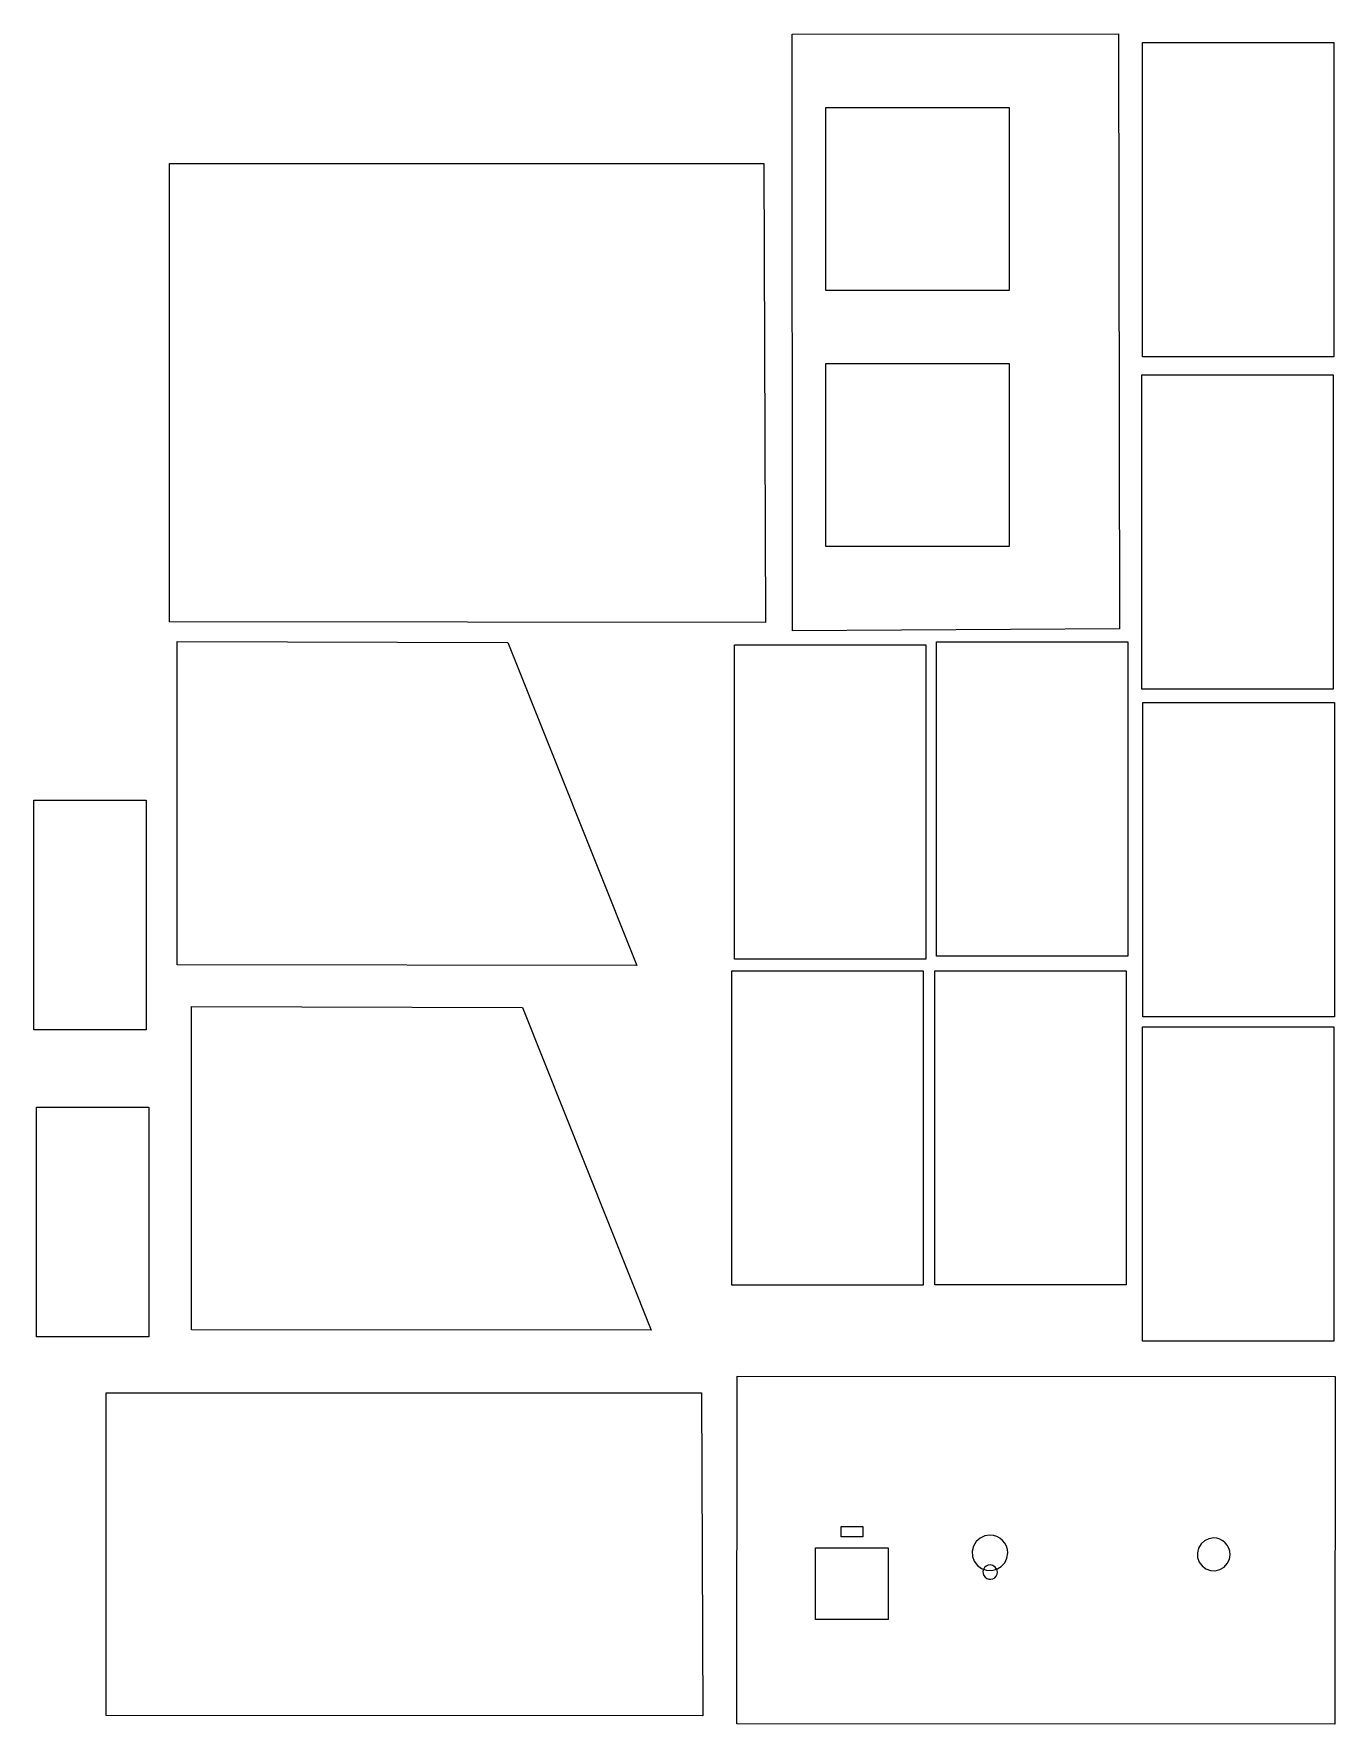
# Model space of a CAD drawing. Extents: x -276 to 200, y -697 to -79.
import ezdxf

# ---------------------------------------------------------------- set-up
doc = ezdxf.new("R2010")
doc.units = 0

msp = doc.modelspace()

# ---------------------------------------------------------------- linework, layer by layer
at = {"layer": 'Calque 1'}
for p, q in [((1.094342, -79.06395), (120.43228, -78.8988)), ((1.225127, -297.31222), (1.094342, -79.06395)), ((120.43228, -78.8988), (120.74001, -296.59563)), ((129.13045, -82.03583), (199.13045, -82.03583)), ((129.13045, -197.03583), (129.13045, -82.03583)), ((199.13045, -82.03583), (199.13045, -197.03583)), ((13.410761, -105.82758), (80.415331, -105.82758)), ((13.410761, -172.83215), (13.410761, -105.82758)), ((80.415331, -105.82758), (80.415331, -172.83215)), ((-226.6873, -126.37239), (-9.311974, -126.37239)), ((-226.6873, -294.0508), (-226.6873, -126.37239)), ((-9.311974, -126.37239), (-8.761584, -294.30054)), ((80.415331, -172.83215), (13.410761, -172.83215)), ((199.13045, -197.03583), (129.13045, -197.03583)), ((13.367713, -199.51334), (80.372283, -199.51334)), ((13.367713, -266.51791), (13.367713, -199.51334)), ((80.372283, -199.51334), (80.372283, -266.51791)), ((128.97653, -203.71103), (198.97653, -203.71103)), ((128.97653, -318.71103), (128.97653, -203.71103)), ((198.97653, -203.71103), (198.97653, -318.71103)), ((80.372283, -266.51791), (13.367713, -266.51791)), ((-8.761584, -294.30054), (-226.6873, -294.0508)), ((120.74001, -296.59563), (1.225127, -297.31222)), ((-223.89395, -301.28858), (-102.89039, -301.64583)), ((-223.89395, -419.58243), (-223.89395, -301.28858)), ((-102.89039, -301.64583), (-55.784858, -419.75863)), ((-20.062386, -302.42462), (49.937614, -302.42462)), ((-20.062386, -417.42462), (-20.062386, -302.42462)), ((49.937614, -302.42462), (49.937614, -417.42462)), ((53.877716, -301.42645), (123.877716, -301.42645)), ((53.877716, -416.42645), (53.877716, -301.42645)), ((123.877716, -301.42645), (123.877716, -416.42645)), ((198.97653, -318.71103), (128.97653, -318.71103)), ((129.36366, -323.59998), (199.36366, -323.59998)), ((129.36366, -438.59998), (129.36366, -323.59998)), ((199.36366, -323.59998), (199.36366, -438.59998)), ((-276.32593, -359.3399), (-235.247866, -359.3399)), ((-276.32593, -443.341655), (-276.32593, -359.3399)), ((-235.247866, -359.3399), (-235.247866, -443.341655)), ((-55.784858, -419.75863), (-223.89395, -419.58243)), ((49.937614, -417.42462), (-20.062386, -417.42462)), ((123.877716, -416.42645), (53.877716, -416.42645)), ((-21.013449, -421.78107), (48.986551, -421.78107)), ((-21.013449, -536.78107), (-21.013449, -421.78107)), ((48.986551, -421.78107), (48.986551, -536.78107)), ((53.238266, -421.68933), (123.238266, -421.68933)), ((53.238266, -536.68933), (53.238266, -421.68933)), ((123.238266, -421.68933), (123.238266, -536.68933)), ((-218.62831, -434.74187), (-97.624726, -435.09912)), ((-218.62831, -553.03573), (-218.62831, -434.74187)), ((-97.624726, -435.09912), (-50.519196, -553.21193)), ((199.36366, -438.59998), (129.36366, -438.59998)), ((-235.247866, -443.341655), (-276.32593, -443.341655)), ((129.13414, -442.24988), (199.13414, -442.24988)), ((129.13414, -557.24988), (129.13414, -442.24988)), ((199.13414, -442.24988), (199.13414, -557.24988)), ((-275.38876, -471.67133), (-234.310696, -471.67133)), ((-275.38876, -555.673085), (-275.38876, -471.67133)), ((-234.310696, -471.67133), (-234.310696, -555.673085)), ((48.986551, -536.78107), (-21.013449, -536.78107)), ((123.238266, -536.68933), (53.238266, -536.68933)), ((-234.310696, -555.673085), (-275.38876, -555.673085)), ((-50.519196, -553.21193), (-218.62831, -553.03573)), ((199.13414, -557.24988), (129.13414, -557.24988)), ((-19.134611, -697.271766), (-19.062554, -570.023506)), ((-19.062554, -570.023506), (199.664236, -570.136261)), ((199.664236, -570.136261), (199.592179, -697.384521)), ((-249.82818, -576.08631), (-32.121975, -576.08631)), ((-249.82818, -694.17078), (-249.82818, -576.08631)), ((-32.121975, -576.08631), (-31.570755, -694.34664)), ((18.932343, -625.05536), (26.874426, -625.05536)), ((18.932343, -628.797443), (18.932343, -625.05536)), ((26.874426, -628.797443), (18.932343, -628.797443)), ((26.874426, -625.05536), (26.874426, -628.797443)), ((68.393114, -630.57081), (67.400064, -632.222458)), ((69.794074, -629.305348), (68.393114, -630.57081)), ((71.499334, -628.4953), (69.794074, -629.305348)), ((73.405281, -628.2099), (71.499334, -628.4953)), ((74.67929, -628.33595), (73.405281, -628.2099)), ((73.405281, -628.2099), (73.405281, -628.2099)), ((75.892723, -628.704683), (74.67929, -628.33595)), ((77.011484, -629.301976), (75.892723, -628.704683)), ((78.001475, -630.113706), (77.011484, -629.301976)), ((78.813205, -631.103697), (78.001475, -630.113706)), ((151.891889, -630.258192), (150.598694, -631.426312)), ((153.465974, -629.510457), (151.891889, -630.258192)), ((155.22531, -629.24701), (153.465974, -629.510457)), ((156.401318, -629.363364), (155.22531, -629.24701)), ((155.22531, -629.24701), (155.22531, -629.24701)), ((157.521411, -629.703733), (156.401318, -629.363364)), ((158.554113, -630.25508), (157.521411, -629.703733)), ((159.467951, -631.004369), (158.554113, -630.25508)), ((9.61957, -632.86383), (36.183401, -632.86383)), ((9.61957, -659.127666), (9.61957, -632.86383)), ((36.183401, -632.86383), (36.183401, -659.127666)), ((67.400064, -632.222458), (66.934365, -634.092541)), ((66.934365, -634.092541), (67.030177, -635.977987)), ((67.030177, -635.977987), (67.663187, -637.756578)), ((78.809833, -638.321107), (79.619881, -636.615847)), ((79.410498, -632.222458), (78.813205, -631.103697)), ((79.779231, -633.435891), (79.410498, -632.222458)), ((79.619881, -636.615847), (79.905281, -634.7099)), ((79.905281, -634.7099), (79.779231, -633.435891)), ((149.682033, -632.950909), (149.252157, -634.67714)), ((149.252157, -634.67714), (149.340598, -636.417552)), ((149.340598, -636.417552), (149.924916, -638.059328)), ((150.598694, -631.426312), (149.682033, -632.950909)), ((160.21724, -631.918207), (159.467951, -631.004369)), ((160.214128, -638.580431), (160.961863, -637.006346)), ((160.768587, -632.950909), (160.21724, -631.918207)), ((161.108956, -634.071002), (160.768587, -632.950909)), ((160.961863, -637.006346), (161.22531, -635.24701)), ((161.22531, -635.24701), (161.108956, -634.071002)), ((67.663187, -637.756578), (68.809087, -639.306094)), ((68.809087, -639.306094), (70.358603, -640.451994)), ((70.358603, -640.451994), (72.137194, -641.085004)), ((71.014454, -640.731406), (70.82517, -641.491504)), ((70.82517, -641.491504), (70.864112, -642.257846)), ((70.864112, -642.257846), (71.121401, -642.980756)), ((71.418081, -640.060091), (71.014454, -640.731406)), ((71.121401, -642.980756), (71.587153, -643.610559)), ((71.987503, -639.545742), (71.418081, -640.060091)), ((72.680609, -639.216498), (71.987503, -639.545742)), ((72.137194, -641.085004), (74.02264, -641.180816)), ((73.455284, -639.100496), (72.680609, -639.216498)), ((74.466309, -639.301602), (73.455284, -639.100496)), ((73.455284, -639.100496), (73.455284, -639.100496)), ((74.02264, -641.180816), (75.892723, -640.715117)), ((75.323415, -639.874301), (74.466309, -639.301602)), ((75.137624, -643.779632), (75.651973, -643.21021)), ((75.896114, -640.731406), (75.323415, -639.874301)), ((75.651973, -643.21021), (75.981218, -642.517105)), ((75.892723, -640.715117), (77.544371, -639.722067)), ((76.09722, -641.74243), (75.896114, -640.731406)), ((75.981218, -642.517105), (76.09722, -641.74243)), ((77.544371, -639.722067), (78.809833, -638.321107)), ((149.924916, -638.059328), (150.982669, -639.489651)), ((150.982669, -639.489651), (152.412992, -640.547404)), ((152.412992, -640.547404), (154.054768, -641.131722)), ((154.054768, -641.131722), (155.79518, -641.220163)), ((155.79518, -641.220163), (157.521411, -640.790287)), ((157.521411, -640.790287), (159.046008, -639.873626)), ((159.046008, -639.873626), (160.214128, -638.580431)), ((71.587153, -643.610559), (72.216957, -644.076312)), ((72.216957, -644.076312), (72.939868, -644.3336)), ((72.939868, -644.3336), (73.706211, -644.372542)), ((73.706211, -644.372542), (74.466309, -644.183258)), ((74.466309, -644.183258), (75.137624, -643.779632)), ((36.183401, -659.127666), (9.61957, -659.127666)), ((-31.570755, -694.34664), (-249.82818, -694.17078)), ((199.592179, -697.384521), (-19.134611, -697.271766))]:
    msp.add_line(p, q, dxfattribs=at)

doc.saveas('drawing.dxf')
